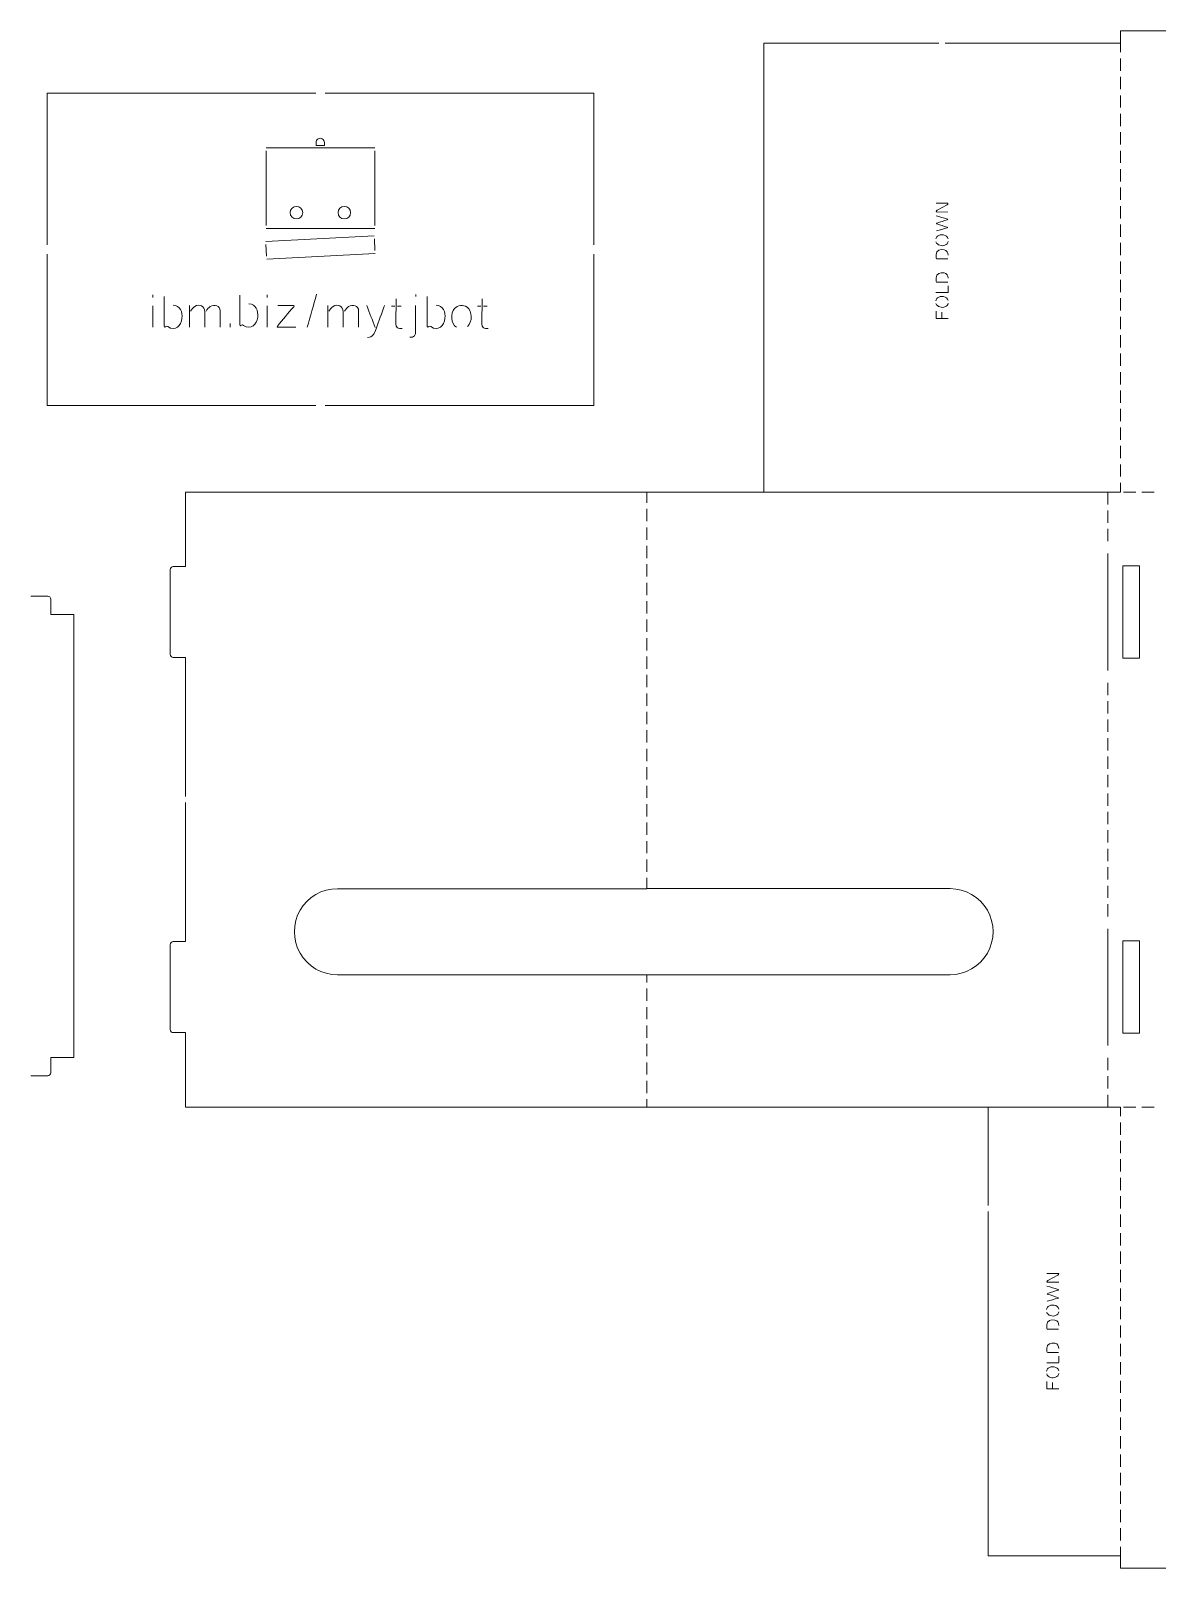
# Model space of a CAD drawing. Header units: inches. Extents: x -9 to 103, y -37 to 9.
# Drawn here: x 39.05 to 57.37, y -16.45 to 8.55 of the extents above; entities that cross this region are included whole.
import ezdxf

# ---------------------------------------------------------------- set-up
doc = ezdxf.new("R2010")
doc.units = ezdxf.units.IN
doc.header["$MEASUREMENT"] = 0
doc.layers.add('Layer 2', color=7, linetype='Continuous', true_color=0xffffff)

msp = doc.modelspace()

# ---------------------------------------------------------------- linework, layer by layer
at = {"layer": 'Layer 2', "color": 1, "lineweight": 0, "true_color": 0xff0000}
for points in [[(56.768, 8.554), (56.768, 8.554), (66.366, 8.554), (66.366, 8.554)], [(56.768, 8.354), (56.768, 8.354), (56.768, 8.554), (56.768, 8.554)], [(50.968, 8.354), (50.968, 8.354), (50.968, 1.054), (50.968, 1.054)], [(50.968, 8.354), (50.968, 8.354), (53.818, 8.354), (53.818, 8.354)], [(53.918, 8.354), (53.918, 8.354), (56.768, 8.354), (56.768, 8.354)], [(56.768, 8.204), (56.768, 8.204), (56.768, 8.354), (56.768, 8.354)], [(56.768, 7.904), (56.768, 7.904), (56.768, 8.104), (56.768, 8.104)], [(56.768, 7.604), (56.768, 7.604), (56.768, 7.804), (56.768, 7.804)], [(39.315, 5.075), (39.315, 5.075), (39.315, 7.539), (39.315, 7.539)], [(39.315, 7.539), (39.315, 7.539), (43.684, 7.539), (43.684, 7.539)], [(43.837, 7.539), (43.837, 7.539), (48.205, 7.539), (48.205, 7.539)], [(48.205, 5.075), (48.205, 5.075), (48.205, 7.539), (48.205, 7.539)], [(56.768, 7.304), (56.768, 7.304), (56.768, 7.504), (56.768, 7.504)], [(56.768, 7.004), (56.768, 7.004), (56.768, 7.204), (56.768, 7.204)], [(56.768, 6.704), (56.768, 6.704), (56.768, 6.904), (56.768, 6.904)], [(42.878, 6.649), (42.878, 6.649), (44.643, 6.649), (44.643, 6.649)], [(42.878, 5.39), (42.878, 5.39), (42.878, 6.599), (42.878, 6.599)], [(44.643, 6.599), (44.643, 6.599), (44.643, 5.39), (44.643, 5.39)], [(56.768, 6.404), (56.768, 6.404), (56.768, 6.604), (56.768, 6.604)], [(56.768, 6.104), (56.768, 6.104), (56.768, 6.304), (56.768, 6.304)], [(56.768, 5.804), (56.768, 5.804), (56.768, 6.004), (56.768, 6.004)], [(56.768, 5.504), (56.768, 5.504), (56.768, 5.704), (56.768, 5.704)], [(44.643, 5.34), (44.643, 5.34), (42.878, 5.34), (42.878, 5.34)], [(56.768, 5.204), (56.768, 5.204), (56.768, 5.404), (56.768, 5.404)], [(42.871, 5.127), (42.871, 5.127), (44.634, 5.219), (44.634, 5.219)], [(42.884, 4.889), (42.884, 4.889), (42.874, 5.077), (42.874, 5.077)], [(44.637, 5.169), (44.637, 5.169), (44.647, 4.981), (44.647, 4.981)], [(56.768, 4.904), (56.768, 4.904), (56.768, 5.104), (56.768, 5.104)], [(39.315, 2.459), (39.315, 2.459), (39.315, 4.922), (39.315, 4.922)], [(44.649, 4.931), (44.649, 4.931), (42.886, 4.839), (42.886, 4.839)], [(48.205, 2.459), (48.205, 2.459), (48.205, 4.922), (48.205, 4.922)], [(56.768, 4.604), (56.768, 4.604), (56.768, 4.804), (56.768, 4.804)], [(56.768, 4.304), (56.768, 4.304), (56.768, 4.504), (56.768, 4.504)], [(41.034, 4.218), (41.034, 4.231), (41.034, 4.245), (41.034, 4.259)], [(42.895, 4.218), (42.895, 4.231), (42.895, 4.245), (42.895, 4.259)], [(43.698, 4.269), (43.648, 4.09), (43.597, 3.911), (43.547, 3.732)], [(45.31, 4.231), (45.31, 4.243), (45.31, 4.255), (45.31, 4.267)], [(41.036, 3.732), (41.036, 3.849), (41.036, 3.966), (41.036, 4.083)], [(41.633, 4.085), (41.633, 3.968), (41.633, 3.852), (41.633, 3.735)], [(42.896, 3.732), (42.896, 3.849), (42.896, 3.966), (42.896, 4.083)], [(43.883, 4.085), (43.883, 3.968), (43.883, 3.852), (43.883, 3.735)], [(44.649, 3.729), (44.604, 3.848), (44.56, 3.967), (44.515, 4.085)], [(44.968, 4.074), (44.95, 4.074), (44.932, 4.074), (44.915, 4.074)], [(45.073, 4.075), (45.053, 4.075), (45.032, 4.075), (45.012, 4.075)], [(46.366, 4.074), (46.348, 4.074), (46.33, 4.074), (46.313, 4.074)], [(46.471, 4.075), (46.451, 4.075), (46.431, 4.075), (46.41, 4.075)], [(56.768, 4.004), (56.768, 4.004), (56.768, 4.204), (56.768, 4.204)], [(42.29, 3.732), (42.29, 3.753), (42.29, 3.775), (42.29, 3.796)], [(53.866, 3.978), (53.866, 3.947), (53.866, 3.916), (53.866, 3.885)], [(56.768, 3.704), (56.768, 3.704), (56.768, 3.904), (56.768, 3.904)], [(56.768, 3.404), (56.768, 3.404), (56.768, 3.604), (56.768, 3.604)], [(56.768, 3.104), (56.768, 3.104), (56.768, 3.304), (56.768, 3.304)], [(56.768, 2.804), (56.768, 2.804), (56.768, 3.004), (56.768, 3.004)], [(56.768, 2.504), (56.768, 2.504), (56.768, 2.704), (56.768, 2.704)], [(39.315, 2.459), (39.315, 2.459), (43.684, 2.459), (43.684, 2.459)], [(43.837, 2.459), (43.837, 2.459), (48.205, 2.459), (48.205, 2.459)], [(56.768, 2.204), (56.768, 2.204), (56.768, 2.404), (56.768, 2.404)], [(56.768, 1.904), (56.768, 1.904), (56.768, 2.104), (56.768, 2.104)], [(56.768, 1.604), (56.768, 1.604), (56.768, 1.804), (56.768, 1.804)], [(56.768, 1.304), (56.768, 1.304), (56.768, 1.504), (56.768, 1.504)], [(41.567, -0.157), (41.567, -0.157), (41.567, 1.053), (41.567, 1.053)], [(56.767, 1.053), (56.767, 1.053), (41.567, 1.053), (41.567, 1.053)], [(49.067, 0.879), (49.067, 0.879), (49.067, 1.053), (49.067, 1.053)], [(49.268, 1.054), (49.268, 1.054), (49.268, 1.053), (49.268, 1.053)], [(56.567, 1.054), (56.567, 1.054), (56.566, 1.054), (56.566, 1.054)], [(56.566, 1.054), (56.566, 1.054), (56.566, 1.053), (56.566, 1.053)], [(56.566, 0.853), (56.566, 0.853), (56.566, 1.053), (56.566, 1.053)], [(56.567, 1.053), (56.567, 1.053), (56.567, 1.054), (56.567, 1.054)], [(56.768, 1.054), (56.768, 1.054), (56.768, 1.204), (56.768, 1.204)], [(56.817, 1.054), (56.817, 1.054), (57.017, 1.054), (57.017, 1.054)], [(57.117, 1.054), (57.117, 1.054), (57.317, 1.054), (57.317, 1.054)], [(49.067, 0.579), (49.067, 0.579), (49.067, 0.779), (49.067, 0.779)], [(56.566, 0.553), (56.566, 0.553), (56.566, 0.753), (56.566, 0.753)], [(49.067, 0.279), (49.067, 0.279), (49.067, 0.479), (49.067, 0.479)], [(56.565, 0.303), (56.565, 0.303), (56.566, 0.303), (56.566, 0.303)], [(56.566, 0.253), (56.566, 0.253), (56.566, 0.453), (56.566, 0.453)], [(49.067, -0.021), (49.067, -0.021), (49.067, 0.179), (49.067, 0.179)], [(56.566, 0.053), (56.566, 0.053), (56.566, -1.847), (56.566, -1.847)], [(41.317, -1.587), (41.317, -1.587), (41.317, -0.207), (41.317, -0.207)], [(41.367, -0.157), (41.367, -0.157), (41.567, -0.157), (41.567, -0.157)], [(49.067, -0.321), (49.067, -0.321), (49.067, -0.121), (49.067, -0.121)], [(56.809, -0.146), (56.809, -0.146), (57.079, -0.146), (57.079, -0.146)], [(56.809, -0.146), (56.809, -0.146), (56.809, -1.646), (56.809, -1.646)], [(57.079, -1.646), (57.079, -1.646), (57.079, -0.146), (57.079, -0.146)], [(49.067, -0.621), (49.067, -0.621), (49.067, -0.421), (49.067, -0.421)], [(39.05, -0.639), (39.05, -0.639), (39.325, -0.639), (39.325, -0.639)], [(39.375, -0.689), (39.375, -0.689), (39.375, -0.939), (39.375, -0.939)], [(49.067, -0.921), (49.067, -0.921), (49.067, -0.721), (49.067, -0.721)], [(39.375, -0.939), (39.375, -0.939), (39.75, -0.939), (39.75, -0.939)], [(39.75, -8.139), (39.75, -8.139), (39.75, -0.939), (39.75, -0.939)], [(49.067, -1.221), (49.067, -1.221), (49.067, -1.021), (49.067, -1.021)], [(49.067, -1.521), (49.067, -1.521), (49.067, -1.321), (49.067, -1.321)], [(41.567, -1.637), (41.567, -1.637), (41.367, -1.637), (41.367, -1.637)], [(41.567, -3.897), (41.567, -3.897), (41.567, -1.637), (41.567, -1.637)], [(49.067, -1.821), (49.067, -1.821), (49.067, -1.621), (49.067, -1.621)], [(57.079, -1.646), (57.079, -1.646), (56.809, -1.646), (56.809, -1.646)], [(49.067, -2.121), (49.067, -2.121), (49.067, -1.921), (49.067, -1.921)], [(49.067, -2.421), (49.067, -2.421), (49.067, -2.221), (49.067, -2.221)], [(56.566, -2.247), (56.566, -2.247), (56.566, -2.047), (56.566, -2.047)], [(56.566, -2.547), (56.566, -2.547), (56.566, -2.347), (56.566, -2.347)], [(49.067, -2.721), (49.067, -2.721), (49.067, -2.521), (49.067, -2.521)], [(56.566, -2.847), (56.566, -2.847), (56.566, -2.647), (56.566, -2.647)], [(49.067, -3.021), (49.067, -3.021), (49.067, -2.821), (49.067, -2.821)], [(56.566, -3.147), (56.566, -3.147), (56.566, -2.947), (56.566, -2.947)], [(49.067, -3.321), (49.067, -3.321), (49.067, -3.121), (49.067, -3.121)], [(56.566, -3.447), (56.566, -3.447), (56.566, -3.247), (56.566, -3.247)], [(49.067, -3.621), (49.067, -3.621), (49.067, -3.421), (49.067, -3.421)], [(49.067, -3.921), (49.067, -3.921), (49.067, -3.721), (49.067, -3.721)], [(56.566, -3.747), (56.566, -3.747), (56.566, -3.547), (56.566, -3.547)], [(41.567, -6.257), (41.567, -6.257), (41.567, -3.997), (41.567, -3.997)], [(56.566, -4.047), (56.566, -4.047), (56.566, -3.847), (56.566, -3.847)], [(49.067, -4.221), (49.067, -4.221), (49.067, -4.021), (49.067, -4.021)], [(56.566, -4.347), (56.566, -4.347), (56.566, -4.147), (56.566, -4.147)], [(49.067, -4.521), (49.067, -4.521), (49.067, -4.321), (49.067, -4.321)], [(56.566, -4.647), (56.566, -4.647), (56.566, -4.447), (56.566, -4.447)], [(49.067, -4.821), (49.067, -4.821), (49.067, -4.621), (49.067, -4.621)], [(56.566, -4.947), (56.566, -4.947), (56.566, -4.747), (56.566, -4.747)], [(49.067, -5.121), (49.067, -5.121), (49.067, -4.921), (49.067, -4.921)], [(49.067, -5.395), (49.067, -5.395), (49.067, -5.221), (49.067, -5.221)], [(56.566, -5.247), (56.566, -5.247), (56.566, -5.047), (56.566, -5.047)], [(49.067, -5.396), (49.067, -5.396), (44.036, -5.396), (44.036, -5.396)], [(49.067, -5.395), (49.067, -5.395), (49.267, -5.395), (49.267, -5.395)], [(49.267, -5.395), (49.267, -5.395), (53.998, -5.395), (53.998, -5.395)], [(56.566, -5.547), (56.566, -5.547), (56.566, -5.347), (56.566, -5.347)], [(56.566, -5.847), (56.566, -5.847), (56.566, -5.647), (56.566, -5.647)], [(56.566, -6.047), (56.566, -6.047), (56.566, -7.947), (56.566, -7.947)], [(56.809, -6.246), (56.809, -6.246), (56.809, -7.746), (56.809, -7.746)], [(56.809, -6.246), (56.809, -6.246), (57.079, -6.246), (57.079, -6.246)], [(57.079, -7.746), (57.079, -7.746), (57.079, -6.246), (57.079, -6.246)], [(41.317, -7.687), (41.317, -7.687), (41.317, -6.307), (41.317, -6.307)], [(41.367, -6.257), (41.367, -6.257), (41.567, -6.257), (41.567, -6.257)], [(44.036, -6.796), (44.036, -6.796), (49.067, -6.796), (49.067, -6.796)], [(49.067, -6.795), (49.067, -6.795), (49.267, -6.795), (49.267, -6.795)], [(49.067, -6.92), (49.067, -6.92), (49.067, -6.795), (49.067, -6.795)], [(53.998, -6.795), (53.998, -6.795), (49.267, -6.795), (49.267, -6.795)], [(49.067, -7.22), (49.067, -7.22), (49.067, -7.02), (49.067, -7.02)], [(49.067, -7.52), (49.067, -7.52), (49.067, -7.32), (49.067, -7.32)], [(41.567, -7.737), (41.567, -7.737), (41.367, -7.737), (41.367, -7.737)], [(41.567, -8.947), (41.567, -8.947), (41.567, -7.737), (41.567, -7.737)], [(49.067, -7.82), (49.067, -7.82), (49.067, -7.62), (49.067, -7.62)], [(57.079, -7.746), (57.079, -7.746), (56.809, -7.746), (56.809, -7.746)], [(49.067, -8.12), (49.067, -8.12), (49.067, -7.92), (49.067, -7.92)], [(39.375, -8.139), (39.375, -8.139), (39.375, -8.389), (39.375, -8.389)], [(39.375, -8.139), (39.375, -8.139), (39.75, -8.139), (39.75, -8.139)], [(49.067, -8.42), (49.067, -8.42), (49.067, -8.22), (49.067, -8.22)], [(56.566, -8.347), (56.566, -8.347), (56.566, -8.147), (56.566, -8.147)], [(39.05, -8.439), (39.05, -8.439), (39.325, -8.439), (39.325, -8.439)], [(56.566, -8.647), (56.566, -8.647), (56.566, -8.447), (56.566, -8.447)], [(49.067, -8.72), (49.067, -8.72), (49.067, -8.52), (49.067, -8.52)], [(56.566, -8.947), (56.566, -8.947), (56.566, -8.747), (56.566, -8.747)], [(56.768, -8.946), (56.768, -8.946), (41.567, -8.947), (41.567, -8.947)], [(49.067, -8.946), (49.067, -8.946), (49.067, -8.82), (49.067, -8.82)], [(49.267, -8.945), (49.267, -8.945), (49.267, -8.946), (49.267, -8.946)], [(54.618, -10.546), (54.618, -10.546), (54.618, -8.946), (54.618, -8.946)], [(56.565, -8.897), (56.565, -8.897), (56.566, -8.897), (56.566, -8.897)], [(56.565, -8.947), (56.565, -8.947), (56.566, -8.947), (56.566, -8.947)], [(56.567, -8.946), (56.567, -8.946), (56.567, -8.945), (56.567, -8.945)], [(56.768, -9.096), (56.768, -9.096), (56.768, -8.946), (56.768, -8.946)], [(56.817, -8.946), (56.817, -8.946), (57.017, -8.946), (57.017, -8.946)], [(57.117, -8.946), (57.117, -8.946), (57.317, -8.946), (57.317, -8.946)], [(56.768, -9.396), (56.768, -9.396), (56.768, -9.196), (56.768, -9.196)], [(56.768, -9.696), (56.768, -9.696), (56.768, -9.496), (56.768, -9.496)], [(56.768, -9.996), (56.768, -9.996), (56.768, -9.796), (56.768, -9.796)], [(56.768, -10.296), (56.768, -10.296), (56.768, -10.096), (56.768, -10.096)], [(56.768, -10.596), (56.768, -10.596), (56.768, -10.396), (56.768, -10.396)], [(54.618, -16.246), (54.618, -16.246), (54.618, -10.646), (54.618, -10.646)], [(56.768, -10.896), (56.768, -10.896), (56.768, -10.696), (56.768, -10.696)], [(56.768, -11.196), (56.768, -11.196), (56.768, -10.996), (56.768, -10.996)], [(56.768, -11.496), (56.768, -11.496), (56.768, -11.296), (56.768, -11.296)], [(56.768, -11.796), (56.768, -11.796), (56.768, -11.596), (56.768, -11.596)], [(56.768, -12.096), (56.768, -12.096), (56.768, -11.896), (56.768, -11.896)], [(56.768, -12.396), (56.768, -12.396), (56.768, -12.196), (56.768, -12.196)], [(56.768, -12.696), (56.768, -12.696), (56.768, -12.496), (56.768, -12.496)], [(56.768, -12.996), (56.768, -12.996), (56.768, -12.796), (56.768, -12.796)], [(56.768, -13.296), (56.768, -13.296), (56.768, -13.096), (56.768, -13.096)], [(55.666, -13.426), (55.666, -13.457), (55.666, -13.488), (55.666, -13.519)], [(56.768, -13.596), (56.768, -13.596), (56.768, -13.396), (56.768, -13.396)], [(56.768, -13.896), (56.768, -13.896), (56.768, -13.696), (56.768, -13.696)], [(56.768, -14.196), (56.768, -14.196), (56.768, -13.996), (56.768, -13.996)], [(56.768, -14.496), (56.768, -14.496), (56.768, -14.296), (56.768, -14.296)], [(56.768, -14.796), (56.768, -14.796), (56.768, -14.596), (56.768, -14.596)], [(56.768, -15.096), (56.768, -15.096), (56.768, -14.896), (56.768, -14.896)], [(56.768, -15.396), (56.768, -15.396), (56.768, -15.196), (56.768, -15.196)], [(56.768, -15.696), (56.768, -15.696), (56.768, -15.496), (56.768, -15.496)], [(56.768, -15.996), (56.768, -15.996), (56.768, -15.796), (56.768, -15.796)], [(54.618, -16.246), (54.618, -16.246), (56.768, -16.246), (56.768, -16.246)], [(56.768, -16.246), (56.768, -16.246), (56.768, -16.096), (56.768, -16.096)], [(56.768, -16.246), (56.768, -16.246), (56.768, -16.446), (56.768, -16.446)], [(56.768, -16.446), (56.768, -16.446), (66.366, -16.446), (66.366, -16.446)]]:
    msp.add_open_spline(points, degree=3, dxfattribs=at)
for points, knots in [([(43.689, 6.738), (43.689, 6.738), (43.689, 6.687), (43.689, 6.687), (43.689, 6.687), (43.689, 6.687), (43.824, 6.687), (43.824, 6.687), (43.824, 6.687), (43.824, 6.687), (43.824, 6.738), (43.824, 6.738), (43.824, 6.738), (43.824, 6.762), (43.811, 6.785), (43.79, 6.797), (43.79, 6.797), (43.77, 6.809), (43.744, 6.809), (43.723, 6.797), (43.723, 6.797), (43.702, 6.785), (43.689, 6.762), (43.689, 6.738)], [0, 0, 0, 0, 0.142857, 0.142857, 0.142857, 0.142857, 0.285714, 0.285714, 0.285714, 0.285714, 0.428571, 0.428571, 0.428571, 0.428571, 0.571429, 0.571429, 0.571429, 0.571429, 0.714286, 0.714286, 0.714286, 0.714286, 1, 1, 1, 1]), ([(53.964, 5.609), (53.964, 5.609), (53.788, 5.607), (53.788, 5.607), (53.788, 5.607), (53.766, 5.607), (53.767, 5.624), (53.787, 5.635), (53.787, 5.635), (53.787, 5.635), (53.949, 5.726), (53.949, 5.726), (53.949, 5.726), (53.968, 5.737), (53.969, 5.753), (53.948, 5.753), (53.948, 5.753), (53.948, 5.753), (53.772, 5.751), (53.772, 5.751)], [0, 0, 0, 0, 0.166667, 0.166667, 0.166667, 0.166667, 0.333333, 0.333333, 0.333333, 0.333333, 0.5, 0.5, 0.5, 0.5, 0.666667, 0.666667, 0.666667, 0.666667, 1, 1, 1, 1]), ([(43.472, 5.597), (43.472, 5.653), (43.426, 5.698), (43.37, 5.698), (43.37, 5.698), (43.314, 5.698), (43.268, 5.653), (43.268, 5.597), (43.268, 5.597), (43.268, 5.541), (43.314, 5.495), (43.37, 5.495), (43.37, 5.495), (43.426, 5.495), (43.472, 5.541), (43.472, 5.597)], [0, 0, 0, 0, 0.2, 0.2, 0.2, 0.2, 0.4, 0.4, 0.4, 0.4, 0.6, 0.6, 0.6, 0.6, 1, 1, 1, 1]), ([(44.251, 5.597), (44.251, 5.653), (44.205, 5.698), (44.149, 5.698), (44.149, 5.698), (44.093, 5.698), (44.047, 5.653), (44.047, 5.597), (44.047, 5.597), (44.047, 5.541), (44.093, 5.495), (44.149, 5.495), (44.149, 5.495), (44.205, 5.495), (44.251, 5.541), (44.251, 5.597)], [0, 0, 0, 0, 0.2, 0.2, 0.2, 0.2, 0.4, 0.4, 0.4, 0.4, 0.6, 0.6, 0.6, 0.6, 1, 1, 1, 1]), ([(53.775, 5.299), (53.834, 5.316), (53.894, 5.333), (53.953, 5.35), (53.953, 5.35), (53.966, 5.353), (53.963, 5.356), (53.952, 5.359), (53.952, 5.359), (53.896, 5.378), (53.84, 5.396), (53.784, 5.415), (53.784, 5.415), (53.771, 5.419), (53.773, 5.422), (53.785, 5.426), (53.785, 5.426), (53.841, 5.444), (53.897, 5.463), (53.953, 5.482), (53.953, 5.482), (53.963, 5.485), (53.967, 5.488), (53.954, 5.492), (53.954, 5.492), (53.893, 5.51), (53.833, 5.528), (53.773, 5.546)], [0, 0, 0, 0, 0.125, 0.125, 0.125, 0.125, 0.25, 0.25, 0.25, 0.25, 0.375, 0.375, 0.375, 0.375, 0.5, 0.5, 0.5, 0.5, 0.625, 0.625, 0.625, 0.625, 0.75, 0.75, 0.75, 0.75, 1, 1, 1, 1]), ([(53.768, 5.168), (53.772, 5.185), (53.779, 5.201), (53.792, 5.212), (53.792, 5.212), (53.845, 5.258), (53.945, 5.242), (53.968, 5.171)], [0, 0, 0, 0, 0.333333, 0.333333, 0.333333, 0.333333, 1, 1, 1, 1]), ([(53.968, 5.128), (53.961, 5.101), (53.941, 5.077), (53.915, 5.066), (53.915, 5.066), (53.864, 5.045), (53.787, 5.067), (53.769, 5.122)], [0, 0, 0, 0, 0.333333, 0.333333, 0.333333, 0.333333, 1, 1, 1, 1]), ([(53.965, 4.905), (53.965, 4.952), (53.949, 4.981), (53.902, 4.992), (53.902, 4.992), (53.838, 5.007), (53.772, 4.985), (53.771, 4.913), (53.771, 4.913), (53.771, 4.894), (53.771, 4.874), (53.771, 4.855), (53.771, 4.855), (53.771, 4.842), (53.778, 4.844), (53.788, 4.844), (53.788, 4.844), (53.846, 4.844), (53.903, 4.844), (53.96, 4.844)], [0, 0, 0, 0, 0.166667, 0.166667, 0.166667, 0.166667, 0.333333, 0.333333, 0.333333, 0.333333, 0.5, 0.5, 0.5, 0.5, 0.666667, 0.666667, 0.666667, 0.666667, 1, 1, 1, 1]), ([(53.965, 4.529), (53.965, 4.576), (53.949, 4.606), (53.902, 4.616), (53.902, 4.616), (53.838, 4.631), (53.772, 4.61), (53.771, 4.537), (53.771, 4.537), (53.771, 4.518), (53.771, 4.499), (53.771, 4.479), (53.771, 4.479), (53.771, 4.466), (53.778, 4.468), (53.788, 4.468), (53.788, 4.468), (53.846, 4.468), (53.903, 4.468), (53.96, 4.468)], [0, 0, 0, 0, 0.166667, 0.166667, 0.166667, 0.166667, 0.333333, 0.333333, 0.333333, 0.333333, 0.5, 0.5, 0.5, 0.5, 0.666667, 0.666667, 0.666667, 0.666667, 1, 1, 1, 1]), ([(42.452, 4.254), (42.452, 4.093), (42.452, 3.932), (42.451, 3.77), (42.451, 3.77), (42.451, 3.75), (42.464, 3.756), (42.477, 3.765), (42.477, 3.765), (42.49, 3.775), (42.497, 3.772), (42.511, 3.763), (42.511, 3.763), (42.63, 3.678), (42.726, 3.781), (42.74, 3.899), (42.74, 3.899), (42.752, 4), (42.71, 4.108), (42.598, 4.112)], [0, 0, 0, 0, 0.166667, 0.166667, 0.166667, 0.166667, 0.333333, 0.333333, 0.333333, 0.333333, 0.5, 0.5, 0.5, 0.5, 0.666667, 0.666667, 0.666667, 0.666667, 1, 1, 1, 1]), ([(53.768, 4.165), (53.772, 4.182), (53.779, 4.197), (53.792, 4.209), (53.792, 4.209), (53.845, 4.255), (53.945, 4.239), (53.968, 4.168)], [0, 0, 0, 0, 0.333333, 0.333333, 0.333333, 0.333333, 1, 1, 1, 1]), ([(53.769, 4.297), (53.83, 4.297), (53.891, 4.297), (53.951, 4.297), (53.951, 4.297), (53.96, 4.297), (53.966, 4.296), (53.966, 4.306), (53.966, 4.306), (53.966, 4.34), (53.965, 4.373), (53.965, 4.406)], [0, 0, 0, 0, 0.25, 0.25, 0.25, 0.25, 0.5, 0.5, 0.5, 0.5, 1, 1, 1, 1]), ([(41.221, 4.234), (41.221, 4.073), (41.22, 3.911), (41.22, 3.75), (41.22, 3.75), (41.22, 3.729), (41.233, 3.736), (41.245, 3.745), (41.245, 3.745), (41.259, 3.754), (41.266, 3.752), (41.28, 3.743), (41.28, 3.743), (41.399, 3.658), (41.495, 3.76), (41.509, 3.878), (41.509, 3.878), (41.521, 3.979), (41.479, 4.088), (41.367, 4.092)], [0, 0, 0, 0, 0.166667, 0.166667, 0.166667, 0.166667, 0.333333, 0.333333, 0.333333, 0.333333, 0.5, 0.5, 0.5, 0.5, 0.666667, 0.666667, 0.666667, 0.666667, 1, 1, 1, 1]), ([(41.878, 3.732), (41.879, 3.817), (41.879, 3.902), (41.879, 3.987), (41.879, 3.987), (41.88, 4.075), (41.795, 4.12), (41.717, 4.071), (41.717, 4.071), (41.687, 4.052), (41.669, 4.024), (41.649, 3.996)], [0, 0, 0, 0, 0.25, 0.25, 0.25, 0.25, 0.5, 0.5, 0.5, 0.5, 1, 1, 1, 1]), ([(41.9, 3.996), (41.921, 4.024), (41.939, 4.052), (41.969, 4.071), (41.969, 4.071), (42.035, 4.113), (42.131, 4.083), (42.131, 3.999), (42.131, 3.999), (42.131, 3.91), (42.13, 3.821), (42.13, 3.732)], [0, 0, 0, 0, 0.25, 0.25, 0.25, 0.25, 0.5, 0.5, 0.5, 0.5, 1, 1, 1, 1]), ([(43.066, 4.088), (43.151, 4.088), (43.236, 4.089), (43.32, 4.089), (43.32, 4.089), (43.338, 4.089), (43.334, 4.078), (43.325, 4.067), (43.325, 4.067), (43.237, 3.962), (43.15, 3.858), (43.063, 3.753), (43.063, 3.753), (43.049, 3.737), (43.055, 3.732), (43.073, 3.732), (43.073, 3.732), (43.169, 3.732), (43.264, 3.732), (43.36, 3.732)], [0, 0, 0, 0, 0.166667, 0.166667, 0.166667, 0.166667, 0.333333, 0.333333, 0.333333, 0.333333, 0.5, 0.5, 0.5, 0.5, 0.666667, 0.666667, 0.666667, 0.666667, 1, 1, 1, 1]), ([(44.128, 3.732), (44.129, 3.817), (44.129, 3.902), (44.129, 3.987), (44.129, 3.987), (44.13, 4.075), (44.045, 4.12), (43.967, 4.071), (43.967, 4.071), (43.937, 4.052), (43.919, 4.024), (43.899, 3.996)], [0, 0, 0, 0, 0.25, 0.25, 0.25, 0.25, 0.5, 0.5, 0.5, 0.5, 1, 1, 1, 1]), ([(44.151, 3.996), (44.171, 4.024), (44.189, 4.052), (44.219, 4.071), (44.219, 4.071), (44.286, 4.113), (44.381, 4.083), (44.381, 3.999), (44.381, 3.999), (44.381, 3.91), (44.38, 3.821), (44.38, 3.732)], [0, 0, 0, 0, 0.25, 0.25, 0.25, 0.25, 0.5, 0.5, 0.5, 0.5, 1, 1, 1, 1]), ([(44.803, 4.088), (44.757, 3.962), (44.71, 3.835), (44.664, 3.708), (44.664, 3.708), (44.635, 3.631), (44.617, 3.568), (44.525, 3.569)], [0, 0, 0, 0, 0.333333, 0.333333, 0.333333, 0.333333, 1, 1, 1, 1]), ([(44.99, 4.195), (44.99, 4.195), (44.987, 3.79), (44.987, 3.79), (44.987, 3.79), (44.987, 3.73), (45.025, 3.701), (45.089, 3.715)], [0, 0, 0, 0, 0.333333, 0.333333, 0.333333, 0.333333, 1, 1, 1, 1]), ([(45.214, 3.57), (45.287, 3.562), (45.308, 3.605), (45.308, 3.667), (45.308, 3.667), (45.307, 3.807), (45.306, 3.948), (45.305, 4.089)], [0, 0, 0, 0, 0.333333, 0.333333, 0.333333, 0.333333, 1, 1, 1, 1]), ([(45.497, 4.234), (45.497, 4.073), (45.496, 3.911), (45.496, 3.75), (45.496, 3.75), (45.496, 3.729), (45.509, 3.736), (45.521, 3.745), (45.521, 3.745), (45.535, 3.754), (45.542, 3.752), (45.556, 3.743), (45.556, 3.743), (45.675, 3.658), (45.771, 3.76), (45.785, 3.878), (45.785, 3.878), (45.797, 3.979), (45.755, 4.088), (45.643, 4.092)], [0, 0, 0, 0, 0.166667, 0.166667, 0.166667, 0.166667, 0.333333, 0.333333, 0.333333, 0.333333, 0.5, 0.5, 0.5, 0.5, 0.666667, 0.666667, 0.666667, 0.666667, 1, 1, 1, 1]), ([(46.152, 3.747), (46.231, 3.822), (46.236, 3.994), (46.144, 4.061), (46.144, 4.061), (46.082, 4.106), (45.992, 4.091), (45.941, 4.038), (45.941, 4.038), (45.87, 3.963), (45.878, 3.789), (45.971, 3.732)], [0, 0, 0, 0, 0.25, 0.25, 0.25, 0.25, 0.5, 0.5, 0.5, 0.5, 1, 1, 1, 1]), ([(46.388, 4.195), (46.388, 4.195), (46.385, 3.79), (46.385, 3.79), (46.385, 3.79), (46.385, 3.73), (46.423, 3.701), (46.487, 3.715)], [0, 0, 0, 0, 0.333333, 0.333333, 0.333333, 0.333333, 1, 1, 1, 1]), ([(53.968, 4.125), (53.961, 4.098), (53.941, 4.074), (53.915, 4.063), (53.915, 4.063), (53.864, 4.042), (53.787, 4.064), (53.769, 4.119)], [0, 0, 0, 0, 0.333333, 0.333333, 0.333333, 0.333333, 1, 1, 1, 1]), ([(53.966, 3.873), (53.903, 3.873), (53.84, 3.873), (53.777, 3.873), (53.777, 3.873), (53.769, 3.873), (53.77, 3.878), (53.77, 3.885), (53.77, 3.885), (53.77, 3.921), (53.77, 3.957), (53.77, 3.993)], [0, 0, 0, 0, 0.25, 0.25, 0.25, 0.25, 0.5, 0.5, 0.5, 0.5, 1, 1, 1, 1]), ([(41.367, -0.157), (41.354, -0.157), (41.341, -0.162), (41.331, -0.171), (41.331, -0.171), (41.322, -0.181), (41.317, -0.194), (41.317, -0.207)], [0, 0, 0, 0, 0.333333, 0.333333, 0.333333, 0.333333, 1, 1, 1, 1]), ([(39.375, -0.689), (39.375, -0.676), (39.37, -0.663), (39.36, -0.653), (39.36, -0.653), (39.351, -0.644), (39.338, -0.639), (39.325, -0.639)], [0, 0, 0, 0, 0.333333, 0.333333, 0.333333, 0.333333, 1, 1, 1, 1]), ([(41.317, -1.587), (41.317, -1.6), (41.322, -1.613), (41.331, -1.622), (41.331, -1.622), (41.341, -1.632), (41.354, -1.637), (41.367, -1.637)], [0, 0, 0, 0, 0.333333, 0.333333, 0.333333, 0.333333, 1, 1, 1, 1]), ([(44.036, -5.396), (43.786, -5.396), (43.555, -5.529), (43.43, -5.746), (43.43, -5.746), (43.305, -5.962), (43.305, -6.229), (43.43, -6.446), (43.43, -6.446), (43.555, -6.662), (43.786, -6.796), (44.036, -6.796)], [0, 0, 0, 0, 0.25, 0.25, 0.25, 0.25, 0.5, 0.5, 0.5, 0.5, 1, 1, 1, 1]), ([(53.998, -6.795), (54.248, -6.795), (54.479, -6.661), (54.604, -6.445), (54.604, -6.445), (54.729, -6.228), (54.729, -5.961), (54.604, -5.745), (54.604, -5.745), (54.479, -5.528), (54.248, -5.395), (53.998, -5.395)], [0, 0, 0, 0, 0.25, 0.25, 0.25, 0.25, 0.5, 0.5, 0.5, 0.5, 1, 1, 1, 1]), ([(41.367, -6.257), (41.354, -6.257), (41.341, -6.262), (41.331, -6.271), (41.331, -6.271), (41.322, -6.281), (41.317, -6.294), (41.317, -6.307)], [0, 0, 0, 0, 0.333333, 0.333333, 0.333333, 0.333333, 1, 1, 1, 1]), ([(41.317, -7.687), (41.317, -7.7), (41.322, -7.713), (41.331, -7.722), (41.331, -7.722), (41.341, -7.732), (41.354, -7.737), (41.367, -7.737)], [0, 0, 0, 0, 0.333333, 0.333333, 0.333333, 0.333333, 1, 1, 1, 1]), ([(39.325, -8.439), (39.338, -8.439), (39.351, -8.434), (39.36, -8.424), (39.36, -8.424), (39.37, -8.415), (39.375, -8.402), (39.375, -8.389)], [0, 0, 0, 0, 0.333333, 0.333333, 0.333333, 0.333333, 1, 1, 1, 1]), ([(55.764, -11.795), (55.764, -11.795), (55.588, -11.796), (55.588, -11.796), (55.588, -11.796), (55.566, -11.796), (55.567, -11.78), (55.587, -11.769), (55.587, -11.769), (55.587, -11.769), (55.749, -11.678), (55.749, -11.678), (55.749, -11.678), (55.769, -11.667), (55.769, -11.65), (55.748, -11.651), (55.748, -11.651), (55.748, -11.651), (55.572, -11.652), (55.572, -11.652)], [0, 0, 0, 0, 0.166667, 0.166667, 0.166667, 0.166667, 0.333333, 0.333333, 0.333333, 0.333333, 0.5, 0.5, 0.5, 0.5, 0.666667, 0.666667, 0.666667, 0.666667, 1, 1, 1, 1]), ([(55.575, -12.104), (55.634, -12.087), (55.694, -12.07), (55.753, -12.054), (55.753, -12.054), (55.766, -12.05), (55.763, -12.047), (55.752, -12.044), (55.752, -12.044), (55.696, -12.026), (55.64, -12.007), (55.584, -11.989), (55.584, -11.989), (55.571, -11.985), (55.573, -11.982), (55.585, -11.978), (55.585, -11.978), (55.641, -11.959), (55.697, -11.94), (55.753, -11.922), (55.753, -11.922), (55.763, -11.918), (55.767, -11.916), (55.754, -11.912), (55.754, -11.912), (55.693, -11.894), (55.633, -11.876), (55.573, -11.858)], [0, 0, 0, 0, 0.125, 0.125, 0.125, 0.125, 0.25, 0.25, 0.25, 0.25, 0.375, 0.375, 0.375, 0.375, 0.5, 0.5, 0.5, 0.5, 0.625, 0.625, 0.625, 0.625, 0.75, 0.75, 0.75, 0.75, 1, 1, 1, 1]), ([(55.568, -12.236), (55.572, -12.218), (55.579, -12.203), (55.592, -12.191), (55.592, -12.191), (55.645, -12.146), (55.745, -12.161), (55.768, -12.232)], [0, 0, 0, 0, 0.333333, 0.333333, 0.333333, 0.333333, 1, 1, 1, 1]), ([(55.768, -12.275), (55.761, -12.302), (55.741, -12.327), (55.715, -12.338), (55.715, -12.338), (55.664, -12.359), (55.587, -12.337), (55.569, -12.282)], [0, 0, 0, 0, 0.333333, 0.333333, 0.333333, 0.333333, 1, 1, 1, 1]), ([(55.765, -12.499), (55.765, -12.452), (55.749, -12.422), (55.702, -12.411), (55.702, -12.411), (55.638, -12.397), (55.572, -12.418), (55.571, -12.49), (55.571, -12.49), (55.571, -12.51), (55.571, -12.529), (55.571, -12.549), (55.571, -12.549), (55.571, -12.562), (55.578, -12.56), (55.588, -12.56), (55.588, -12.56), (55.646, -12.56), (55.703, -12.56), (55.76, -12.56)], [0, 0, 0, 0, 0.166667, 0.166667, 0.166667, 0.166667, 0.333333, 0.333333, 0.333333, 0.333333, 0.5, 0.5, 0.5, 0.5, 0.666667, 0.666667, 0.666667, 0.666667, 1, 1, 1, 1]), ([(55.569, -13.107), (55.63, -13.107), (55.691, -13.107), (55.751, -13.107), (55.751, -13.107), (55.76, -13.107), (55.766, -13.108), (55.766, -13.097), (55.766, -13.097), (55.766, -13.064), (55.766, -13.031), (55.765, -12.997)], [0, 0, 0, 0, 0.25, 0.25, 0.25, 0.25, 0.5, 0.5, 0.5, 0.5, 1, 1, 1, 1]), ([(55.765, -12.875), (55.765, -12.828), (55.749, -12.798), (55.702, -12.787), (55.702, -12.787), (55.638, -12.773), (55.572, -12.794), (55.571, -12.866), (55.571, -12.866), (55.571, -12.886), (55.571, -12.905), (55.571, -12.924), (55.571, -12.924), (55.571, -12.937), (55.578, -12.935), (55.588, -12.935), (55.588, -12.935), (55.646, -12.935), (55.703, -12.935), (55.76, -12.935)], [0, 0, 0, 0, 0.166667, 0.166667, 0.166667, 0.166667, 0.333333, 0.333333, 0.333333, 0.333333, 0.5, 0.5, 0.5, 0.5, 0.666667, 0.666667, 0.666667, 0.666667, 1, 1, 1, 1]), ([(55.568, -13.239), (55.572, -13.222), (55.579, -13.206), (55.592, -13.194), (55.592, -13.194), (55.645, -13.149), (55.745, -13.164), (55.768, -13.235)], [0, 0, 0, 0, 0.333333, 0.333333, 0.333333, 0.333333, 1, 1, 1, 1]), ([(55.768, -13.278), (55.761, -13.305), (55.741, -13.33), (55.715, -13.341), (55.715, -13.341), (55.664, -13.362), (55.587, -13.34), (55.569, -13.285)], [0, 0, 0, 0, 0.333333, 0.333333, 0.333333, 0.333333, 1, 1, 1, 1]), ([(55.766, -13.53), (55.703, -13.53), (55.64, -13.53), (55.577, -13.53), (55.577, -13.53), (55.569, -13.53), (55.57, -13.525), (55.57, -13.519), (55.57, -13.519), (55.57, -13.483), (55.57, -13.447), (55.57, -13.41)], [0, 0, 0, 0, 0.25, 0.25, 0.25, 0.25, 0.5, 0.5, 0.5, 0.5, 1, 1, 1, 1])]:
    msp.add_open_spline(points, degree=3, knots=knots, dxfattribs=at)

doc.saveas('drawing.dxf')
